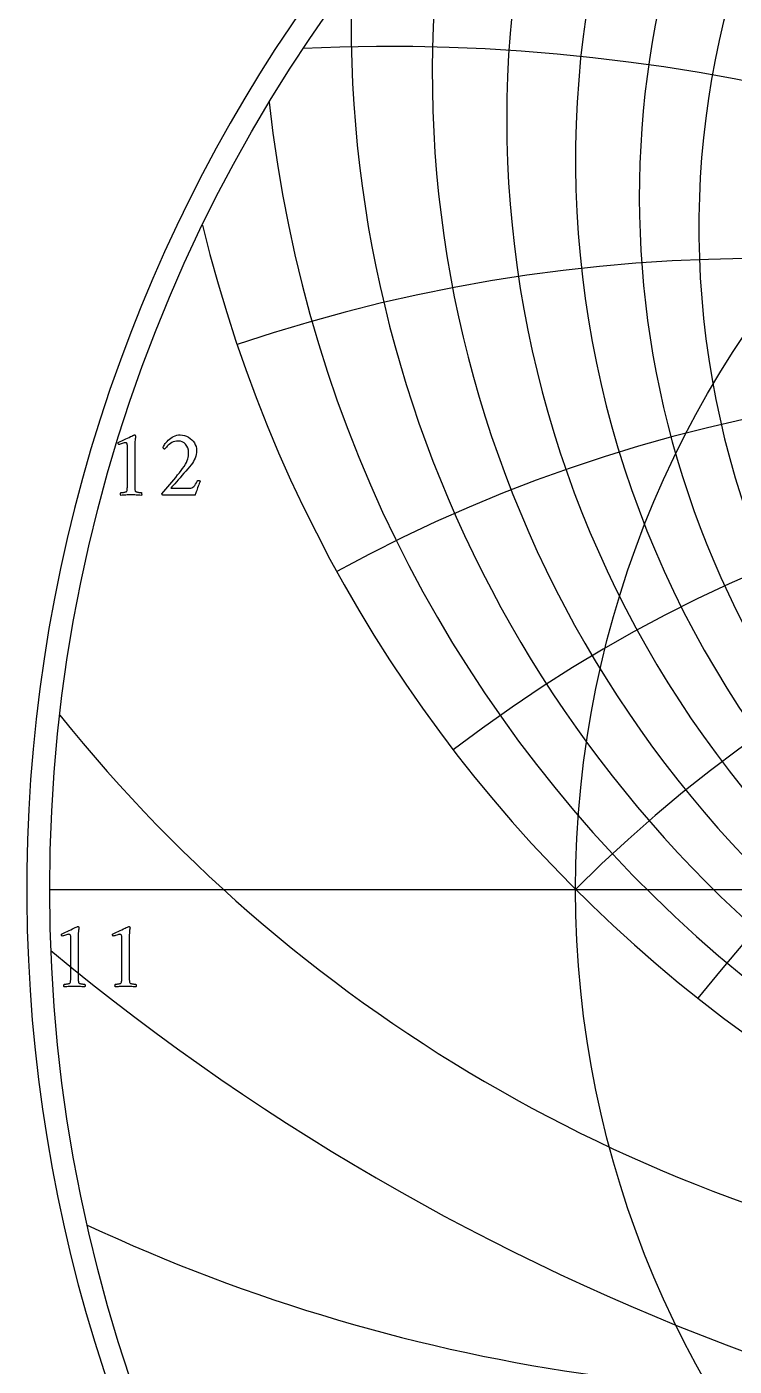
# Model space of a CAD drawing. Header units: millimetres. Extents: x -96 to 96, y -96 to 98.
# Drawn here: x -95.9 to -52, y -29.6 to 53.6 of the extents above; entities that cross this region are included whole.
import ezdxf

# ---------------------------------------------------------------- set-up
doc = ezdxf.new("R2010")
doc.units = ezdxf.units.MM
for name, color, linetype in [('CUT_OUTER', 1, 'Continuous'), ('ENGRAVE', 7, 'Continuous'), ('ENGRAVE_FINE', 8, 'Continuous'), ('TEXT', 5, 'Continuous')]:
    doc.layers.add(name, color=color, linetype=linetype)

msp = doc.modelspace()

# ---------------------------------------------------------------- linework, layer by layer
at = {"layer": 'CUT_OUTER'}
for centre, radius, start, end in [((-0.0002, -0.0002), 95.9249, 159.960768, 87.804282), ((-0.0008, 0.0006), 95.924, 92.195139, 159.961115)]:
    msp.add_arc(centre, radius, start, end, dxfattribs=at)
at = {"layer": 'ENGRAVE'}
msp.add_lwpolyline([(-94.5, 0), (94.5, 0)], dxfattribs=at)
for radius in [94.5, 61.8587]:
    msp.add_circle((0, 0), radius, dxfattribs=at)
for centre, radius, start, end in [((0, 45.2837), 61.8587, 146.97731, 33.02269), ((0, 61.8587), 87.4814, 193.623472, 346.376528), ((0, -61.8587), 87.4814, 45, 135), ((0, -61.8587), 87.4814, 45, 135), ((-19.0113, 70.9511), 96.0312, 218.773878, 261.913064), ((-45.517, 78.8378), 110.0622, 244.919203, 279.430551)]:
    msp.add_arc(centre, radius, start, end, dxfattribs=at)
at = {"layer": 'ENGRAVE_FINE'}
for centre, radius, start, end in [((0, 41.0528), 54.2013, 104.568368, 75.431632), ((0, 43.0466), 57.8976, 131.640882, 48.359118), ((0, 47.8031), 66.1265, 158.934283, 21.065717), ((-104.2563, -61.8587), 136.0969, 17.146853, 73.284845), ((-104.2563, -61.8587), 136.0969, 17.146853, 73.284845), ((0, 50.6527), 70.7518, 169.07246, 10.92754), ((0, 53.8921), 75.7974, 178.031366, 1.968634), ((-73.4056, -61.8587), 114.1989, 21.864224, 92.68985), ((-73.4056, -61.8587), 114.1989, 21.864224, 92.68985), ((0, 57.5958), 81.3411, 186.147532, 353.852468), ((-50.5074, -61.8587), 101.0148, 26.898951, 108.68574), ((-50.5074, -61.8587), 101.0148, 26.898951, 108.68574), ((-31.8406, -61.8587), 93.0958, 32.348066, 118.786424), ((-31.8406, -61.8587), 93.0958, 32.348066, 118.786424), ((-15.4253, -61.8587), 88.831, 38.331472, 127.454375), ((-15.4253, -61.8587), 88.831, 38.331472, 127.454375), ((15.4253, -61.8587), 88.831, 52.545625, 141.668528), ((15.4253, -61.8587), 88.831, 52.545625, 141.668528), ((0, 109.8765), 147.7835, 230.287975, 309.712025)]:
    msp.add_arc(centre, radius, start, end, dxfattribs=at)
at = {"layer": 'TEXT'}
for points in [[(-89.6789, 25.1592), (-89.6789, 27.5139), (-89.6806, 27.5716), (-89.6856, 27.6197), (-89.694, 27.6581), (-89.7058, 27.6868), (-89.7216, 27.7076), (-89.7423, 27.7225), (-89.7678, 27.7315), (-89.7982, 27.7345), (-89.8354, 27.7317), (-89.8816, 27.7233), (-89.9368, 27.7093), (-90.0008, 27.6897), (-90.0653, 27.6683), (-90.1216, 27.6488), (-90.1696, 27.6311), (-90.2095, 27.6152), (-90.233, 27.6372), (-90.2497, 27.6614), (-90.2598, 27.6879), (-90.2631, 27.7166), (-90.2631, 27.7169), (-90.2631, 27.7181), (-90.2631, 27.7199), (-90.2631, 27.7225), (-90.2624, 27.7333), (-90.2602, 27.7419), (-90.2564, 27.7482), (-90.2512, 27.7523), (-90.1326, 27.8062), (-90.015, 27.8604), (-89.8986, 27.915), (-89.7833, 27.9699), (-89.6733, 28.0226), (-89.5731, 28.0705), (-89.4826, 28.1136), (-89.4017, 28.1517), (-89.3349, 28.183), (-89.2862, 28.2054), (-89.2559, 28.2188), (-89.2438, 28.2233), (-89.2318, 28.2233), (-89.2181, 28.221), (-89.2065, 28.2143), (-89.1972, 28.2032), (-89.1901, 28.1875), (-89.1845, 28.1704), (-89.1797, 28.1547), (-89.1756, 28.1406), (-89.1722, 28.1279), (-89.1737, 28.1188), (-89.1782, 28.0914), (-89.1856, 28.0457), (-89.1961, 27.9818), (-89.2065, 27.9012), (-89.214, 27.8052), (-89.2184, 27.694), (-89.2199, 27.5675), (-89.2199, 25.1592), (-89.2197, 25.0947), (-89.2192, 25.0325), (-89.2182, 24.9725), (-89.2169, 24.9148), (-89.2141, 24.8607), (-89.2087, 24.8119), (-89.2007, 24.7683), (-89.1901, 24.73), (-89.1801, 24.7154), (-89.1618, 24.7016), (-89.1353, 24.6886), (-89.1007, 24.6763), (-89.0614, 24.6653), (-89.021, 24.6562), (-88.9794, 24.6489), (-88.9368, 24.6435), (-88.8967, 24.6396), (-88.863, 24.6368), (-88.8356, 24.6351), (-88.8145, 24.6346), (-88.8065, 24.6204), (-88.8004, 24.6018), (-88.7961, 24.5787), (-88.7937, 24.5511), (-88.7939, 24.5236), (-88.7974, 24.5005), (-88.8043, 24.4818), (-88.8145, 24.4677), (-88.9021, 24.4734), (-88.9859, 24.4788), (-89.066, 24.4839), (-89.1424, 24.4885), (-89.2184, 24.4924), (-89.2974, 24.4952), (-89.3794, 24.4969), (-89.4643, 24.4975), (-89.5459, 24.4969), (-89.6238, 24.4952), (-89.6979, 24.4924), (-89.7684, 24.4885), (-89.8395, 24.4839), (-89.9159, 24.4788), (-89.9975, 24.4734), (-90.0843, 24.4677), (-90.0945, 24.4818), (-90.1014, 24.5005), (-90.105, 24.5236), (-90.1052, 24.5511), (-90.1027, 24.5787), (-90.0985, 24.6018), (-90.0923, 24.6204), (-90.0843, 24.6346), (-90.0633, 24.6351), (-90.0359, 24.6368), (-90.0021, 24.6396), (-89.9621, 24.6435), (-89.9194, 24.6489), (-89.8779, 24.6562), (-89.8375, 24.6653), (-89.7982, 24.6763), (-89.7639, 24.6886), (-89.7385, 24.7016), (-89.7222, 24.7154), (-89.7147, 24.73), (-89.7039, 24.7683), (-89.6953, 24.8119), (-89.689, 24.8607), (-89.6849, 24.9148), (-89.6823, 24.9725), (-89.6804, 25.0325), (-89.6793, 25.0947), (-89.6789, 25.1592)], [(-85.1603, 25.3559), (-85.1905, 25.2819), (-85.2214, 25.2031), (-85.2531, 25.1195), (-85.2855, 25.031), (-85.3175, 24.9418), (-85.3481, 24.8559), (-85.3771, 24.7734), (-85.4047, 24.6942), (-85.4293, 24.623), (-85.4494, 24.5645), (-85.465, 24.5187), (-85.4762, 24.4856), (-87.4911, 24.4856), (-87.5003, 24.4924), (-87.5098, 24.5012), (-87.5196, 24.5118), (-87.5299, 24.5243), (-87.539, 24.5372), (-87.5455, 24.5489), (-87.5495, 24.5595), (-87.5508, 24.569), (-87.4278, 24.7076), (-87.3034, 24.8492), (-87.1774, 24.9938), (-87.05, 25.1413), (-86.9233, 25.29), (-86.7996, 25.4379), (-86.6789, 25.585), (-86.5612, 25.7315), (-86.449, 25.8745), (-86.3451, 26.0116), (-86.2493, 26.1428), (-86.1618, 26.268), (-86.0804, 26.395), (-86.015, 26.5139), (-85.9656, 26.6245), (-85.9323, 26.727), (-85.9101, 26.8265), (-85.8943, 26.9282), (-85.8848, 27.0321), (-85.8816, 27.1383), (-85.893, 27.2814), (-85.927, 27.4125), (-85.9839, 27.5318), (-86.0634, 27.6391), (-86.1605, 27.7277), (-86.2698, 27.7911), (-86.3915, 27.8291), (-86.5254, 27.8418), (-86.6379, 27.8354), (-86.743, 27.8164), (-86.8406, 27.7848), (-86.9308, 27.7404), (-87.0131, 27.6886), (-87.0873, 27.6346), (-87.1532, 27.5783), (-87.211, 27.5198), (-87.2601, 27.464), (-87.3004, 27.4155), (-87.3317, 27.3745), (-87.354, 27.341), (-87.3721, 27.3434), (-87.3905, 27.3507), (-87.4094, 27.3628), (-87.4285, 27.3798), (-87.4455, 27.3978), (-87.4576, 27.4133), (-87.4649, 27.4261), (-87.4673, 27.4364), (-87.4544, 27.4679), (-87.4338, 27.5087), (-87.4053, 27.5588), (-87.3689, 27.6182), (-87.3248, 27.683), (-87.2728, 27.7494), (-87.213, 27.8172), (-87.1454, 27.8865), (-87.0711, 27.9539), (-86.9911, 28.0161), (-86.9056, 28.0731), (-86.8145, 28.1249), (-86.7179, 28.168), (-86.6156, 28.1987), (-86.5077, 28.2171), (-86.3943, 28.2233), (-86.2573, 28.2145), (-86.1268, 28.1883), (-86.0025, 28.1445), (-85.8846, 28.0832), (-85.7758, 28.0081), (-85.6789, 27.923), (-85.594, 27.8278), (-85.5209, 27.7225), (-85.4623, 27.6104), (-85.4203, 27.4945), (-85.3952, 27.3749), (-85.3868, 27.2516), (-85.3924, 27.1283), (-85.4092, 27.0087), (-85.4371, 26.8928), (-85.4762, 26.7806), (-85.525, 26.6722), (-85.582, 26.5675), (-85.6472, 26.4666), (-85.7206, 26.3693), (-85.8248, 26.2421), (-85.9345, 26.1107), (-86.0498, 25.9753), (-86.1707, 25.8358), (-86.2927, 25.6964), (-86.4114, 25.5616), (-86.5267, 25.4312), (-86.6387, 25.3052), (-86.7434, 25.1877), (-86.8369, 25.0824), (-86.9192, 24.9895), (-86.9904, 24.9088), (-85.8339, 24.9088), (-85.7514, 24.9157), (-85.6767, 24.9364), (-85.6098, 24.9708), (-85.5507, 25.0191), (-85.4965, 25.0815), (-85.4442, 25.1584), (-85.3937, 25.2499), (-85.3451, 25.3559), (-85.3365, 25.3715), (-85.3227, 25.3827), (-85.3037, 25.3894), (-85.2795, 25.3917), (-85.2691, 25.3909), (-85.2557, 25.3887), (-85.2393, 25.385), (-85.2199, 25.3797), (-85.2005, 25.3738), (-85.1841, 25.3678), (-85.1707, 25.3619), (-85.1603, 25.3559)], [(-93.1947, -5.3682), (-93.1947, -3.0135), (-93.1963, -2.9558), (-93.2014, -2.9077), (-93.2098, -2.8693), (-93.2215, -2.8407), (-93.2373, -2.8198), (-93.258, -2.8049), (-93.2835, -2.7959), (-93.3139, -2.793), (-93.3511, -2.7958), (-93.3973, -2.8041), (-93.4525, -2.8181), (-93.5166, -2.8377), (-93.581, -2.8591), (-93.6373, -2.8787), (-93.6854, -2.8964), (-93.7252, -2.9122), (-93.7487, -2.8902), (-93.7655, -2.866), (-93.7755, -2.8395), (-93.7789, -2.8108), (-93.7789, -2.8105), (-93.7789, -2.8094), (-93.7789, -2.8075), (-93.7789, -2.8049), (-93.7781, -2.7941), (-93.7759, -2.7855), (-93.7722, -2.7792), (-93.7669, -2.7751), (-93.6483, -2.7212), (-93.5307, -2.667), (-93.4143, -2.6124), (-93.299, -2.5575), (-93.1891, -2.5048), (-93.0888, -2.4569), (-92.9983, -2.4139), (-92.9175, -2.3757), (-92.8506, -2.3444), (-92.802, -2.322), (-92.7716, -2.3086), (-92.7595, -2.3041), (-92.7476, -2.3041), (-92.7338, -2.3064), (-92.7222, -2.3131), (-92.7129, -2.3243), (-92.7058, -2.3399), (-92.7002, -2.357), (-92.6954, -2.3727), (-92.6913, -2.3869), (-92.688, -2.3995), (-92.6894, -2.4086), (-92.6939, -2.436), (-92.7014, -2.4817), (-92.7118, -2.5456), (-92.7222, -2.6262), (-92.7297, -2.7222), (-92.7342, -2.8334), (-92.7356, -2.9599), (-92.7356, -5.3682), (-92.7355, -5.4327), (-92.7349, -5.4949), (-92.734, -5.5549), (-92.7327, -5.6127), (-92.7299, -5.6667), (-92.7245, -5.7155), (-92.7165, -5.7591), (-92.7058, -5.7975), (-92.6958, -5.812), (-92.6775, -5.8258), (-92.6511, -5.8388), (-92.6164, -5.8511), (-92.5771, -5.8621), (-92.5367, -5.8712), (-92.4951, -5.8785), (-92.4525, -5.8839), (-92.4124, -5.8878), (-92.3787, -5.8906), (-92.3513, -5.8923), (-92.3303, -5.8928), (-92.3223, -5.907), (-92.3161, -5.9256), (-92.3118, -5.9487), (-92.3094, -5.9763), (-92.3096, -6.0039), (-92.3131, -6.027), (-92.32, -6.0456), (-92.3303, -6.0598), (-92.4178, -6.054), (-92.5017, -6.0486), (-92.5818, -6.0435), (-92.6581, -6.0389), (-92.7342, -6.035), (-92.8131, -6.0322), (-92.8951, -6.0305), (-92.9801, -6.0299), (-93.0617, -6.0305), (-93.1395, -6.0322), (-93.2137, -6.035), (-93.2841, -6.0389), (-93.3552, -6.0435), (-93.4316, -6.0486), (-93.5132, -6.054), (-93.6, -6.0598), (-93.6103, -6.0456), (-93.6172, -6.027), (-93.6207, -6.0039), (-93.6209, -5.9763), (-93.6185, -5.9487), (-93.6142, -5.9256), (-93.608, -5.907), (-93.6, -5.8928), (-93.579, -5.8923), (-93.5516, -5.8906), (-93.5179, -5.8878), (-93.4778, -5.8839), (-93.4352, -5.8785), (-93.3936, -5.8712), (-93.3532, -5.8621), (-93.3139, -5.8511), (-93.2796, -5.8388), (-93.2543, -5.8258), (-93.2379, -5.812), (-93.2304, -5.7975), (-93.2196, -5.7591), (-93.2111, -5.7155), (-93.2047, -5.6667), (-93.2006, -5.6127), (-93.198, -5.5549), (-93.1962, -5.4949), (-93.195, -5.4327), (-93.1947, -5.3682)], [(-90.0233, -5.3682), (-90.0233, -3.0135), (-90.0249, -2.9558), (-90.03, -2.9077), (-90.0383, -2.8693), (-90.0501, -2.8407), (-90.0659, -2.8198), (-90.0866, -2.8049), (-90.1121, -2.7959), (-90.1425, -2.793), (-90.1797, -2.7958), (-90.2259, -2.8041), (-90.2811, -2.8181), (-90.3452, -2.8377), (-90.4096, -2.8591), (-90.4659, -2.8787), (-90.5139, -2.8964), (-90.5538, -2.9122), (-90.5773, -2.8902), (-90.594, -2.866), (-90.6041, -2.8395), (-90.6075, -2.8108), (-90.6075, -2.8105), (-90.6075, -2.8094), (-90.6075, -2.8075), (-90.6075, -2.8049), (-90.6067, -2.7941), (-90.6045, -2.7855), (-90.6008, -2.7792), (-90.5955, -2.7751), (-90.4769, -2.7212), (-90.3593, -2.667), (-90.2429, -2.6124), (-90.1276, -2.5575), (-90.0177, -2.5048), (-89.9174, -2.4569), (-89.8269, -2.4139), (-89.7461, -2.3757), (-89.6792, -2.3444), (-89.6306, -2.322), (-89.6002, -2.3086), (-89.5881, -2.3041), (-89.5762, -2.3041), (-89.5624, -2.3064), (-89.5508, -2.3131), (-89.5415, -2.3243), (-89.5344, -2.3399), (-89.5288, -2.357), (-89.524, -2.3727), (-89.5199, -2.3869), (-89.5165, -2.3995), (-89.518, -2.4086), (-89.5225, -2.436), (-89.53, -2.4817), (-89.5404, -2.5456), (-89.5508, -2.6262), (-89.5583, -2.7222), (-89.5627, -2.8334), (-89.5642, -2.9599), (-89.5642, -5.3682), (-89.564, -5.4327), (-89.5635, -5.4949), (-89.5626, -5.5549), (-89.5613, -5.6127), (-89.5585, -5.6667), (-89.5531, -5.7155), (-89.545, -5.7591), (-89.5344, -5.7975), (-89.5244, -5.812), (-89.5061, -5.8258), (-89.4797, -5.8388), (-89.445, -5.8511), (-89.4057, -5.8621), (-89.3653, -5.8712), (-89.3237, -5.8785), (-89.2811, -5.8839), (-89.241, -5.8878), (-89.2073, -5.8906), (-89.1799, -5.8923), (-89.1589, -5.8928), (-89.1509, -5.907), (-89.1447, -5.9256), (-89.1404, -5.9487), (-89.138, -5.9763), (-89.1382, -6.0039), (-89.1417, -6.027), (-89.1486, -6.0456), (-89.1589, -6.0598), (-89.2464, -6.054), (-89.3303, -6.0486), (-89.4104, -6.0435), (-89.4867, -6.0389), (-89.5627, -6.035), (-89.6417, -6.0322), (-89.7237, -6.0305), (-89.8086, -6.0299), (-89.8902, -6.0305), (-89.9681, -6.0322), (-90.0423, -6.035), (-90.1127, -6.0389), (-90.1838, -6.0435), (-90.2602, -6.0486), (-90.3418, -6.054), (-90.4286, -6.0598), (-90.4389, -6.0456), (-90.4458, -6.027), (-90.4493, -6.0039), (-90.4495, -5.9763), (-90.4471, -5.9487), (-90.4428, -5.9256), (-90.4366, -5.907), (-90.4286, -5.8928), (-90.4076, -5.8923), (-90.3802, -5.8906), (-90.3465, -5.8878), (-90.3064, -5.8839), (-90.2638, -5.8785), (-90.2222, -5.8712), (-90.1818, -5.8621), (-90.1425, -5.8511), (-90.1082, -5.8388), (-90.0829, -5.8258), (-90.0665, -5.812), (-90.059, -5.7975), (-90.0482, -5.7591), (-90.0396, -5.7155), (-90.0333, -5.6667), (-90.0292, -5.6127), (-90.0266, -5.5549), (-90.0247, -5.4949), (-90.0236, -5.4327), (-90.0233, -5.3682)]]:
    msp.add_lwpolyline(points, close=True, dxfattribs=at)

doc.saveas('drawing.dxf')
